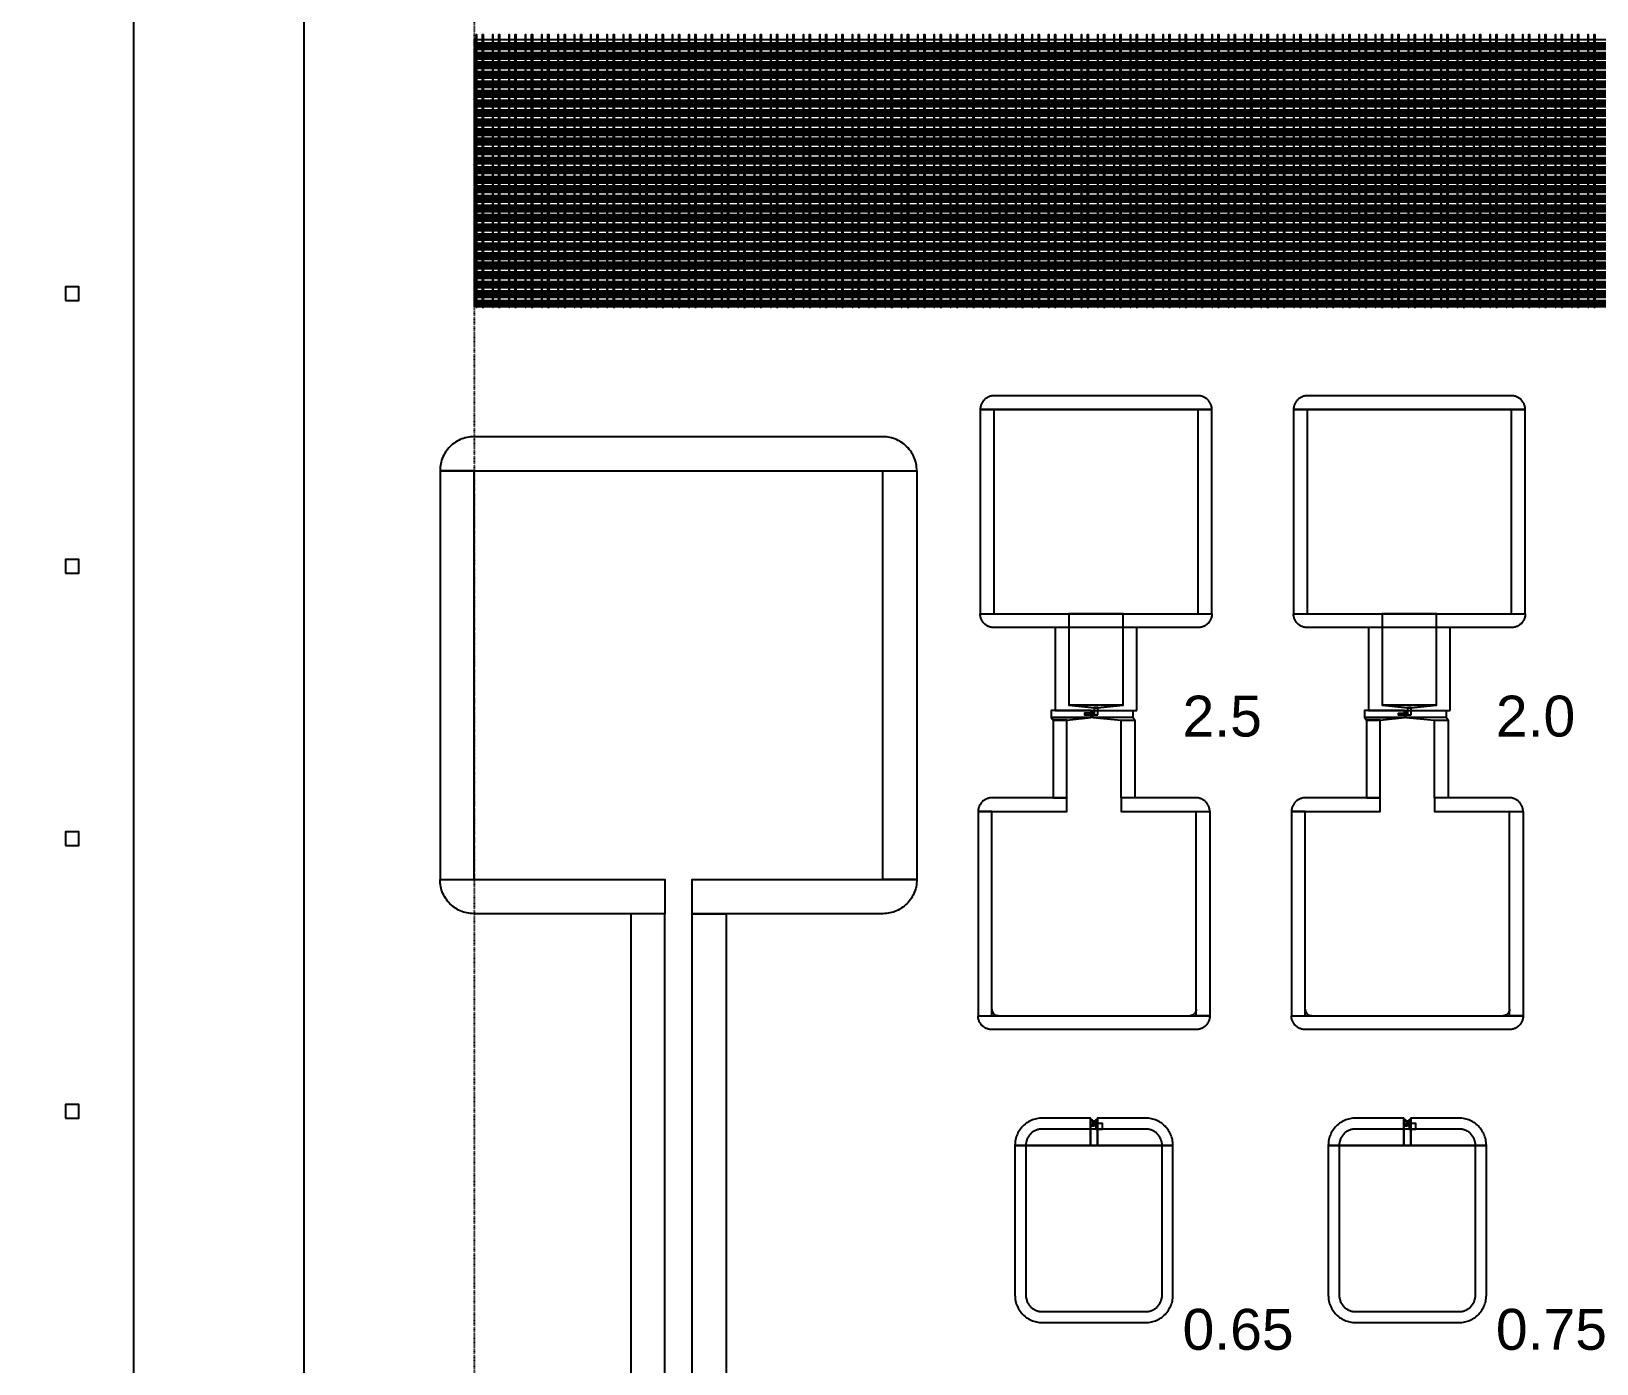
# Model space of a CAD drawing. Extents: x -50000 to 50000, y -50000 to 50000.
# Drawn here: x -36050 to -33752, y 25240 to 27195 of the extents above; entities that cross this region are included whole.
import ezdxf

# ---------------------------------------------------------------- set-up
doc = ezdxf.new("R2010")
doc.units = 0
doc.linetypes.add('DOT', pattern=[0.2, 0, -0.2])
doc.layers.get('0').update_dxf_attribs({"linetype": 'CONTINUOUS'})
for name, color, linetype in [('BASEMETAL', 4, 'CONTINUOUS'), ('FRAME', 8, 'CONTINUOUS'), ('MARKERS', 2, 'CONTINUOUS'), ('SECONDLAYER', 6, 'CONTINUOUS'), ('XOR', 1, 'CONTINUOUS')]:
    doc.layers.add(name, color=color, linetype=linetype)
doc.styles.get("Standard").update_dxf_attribs({"font": 'arial.ttf'})

# ---------------------------------------------------------------- blocks, each defined once
blk = doc.blocks.new('DICINGBORDER')
for points in [[(0, 5200), (20, 5200), (20, 5220), (0, 5220)], [(0, 4800), (20, 4800), (20, 4820), (0, 4820)], [(0, 4400), (20, 4400), (20, 4420), (0, 4420)], [(0, 4000), (20, 4000), (20, 4020), (0, 4020)]]:
    blk.add_lwpolyline(points, close=True)
blk = doc.blocks.new('CHIP_JARRAY')
for points in [[(500, 5478), (6500, 5478), (6500, 5482.3), (500, 5482.3)], [(500, 5475), (6500, 5475), (6500, 5477), (500, 5477)], [(500, 5472), (6500, 5472), (6500, 5474.4), (500, 5474.4)], [(500, 5469), (6500, 5469), (6500, 5471), (500, 5471)], [(500, 5464), (6500, 5464), (6500, 5468.3), (500, 5468.3)], [(500, 5461), (6500, 5461), (6500, 5463), (500, 5463)], [(500, 5458), (6500, 5458), (6500, 5460.4), (500, 5460.4)], [(500, 5455), (6500, 5455), (6500, 5457), (500, 5457)], [(500, 5450), (6500, 5450), (6500, 5454.3), (500, 5454.3)], [(500, 5447), (6500, 5447), (6500, 5449), (500, 5449)], [(500, 5444), (6500, 5444), (6500, 5446.4), (500, 5446.4)], [(500, 5441), (6500, 5441), (6500, 5443), (500, 5443)], [(500, 5436), (6500, 5436), (6500, 5440.3), (500, 5440.3)], [(500, 5433), (6500, 5433), (6500, 5435), (500, 5435)], [(500, 5430), (6500, 5430), (6500, 5432.4), (500, 5432.4)], [(500, 5427), (6500, 5427), (6500, 5429), (500, 5429)], [(500, 5422), (6500, 5422), (6500, 5426.3), (500, 5426.3)], [(500, 5419), (6500, 5419), (6500, 5421), (500, 5421)], [(500, 5416), (6500, 5416), (6500, 5418.4), (500, 5418.4)], [(500, 5413), (6500, 5413), (6500, 5415), (500, 5415)], [(500, 5408), (6500, 5408), (6500, 5412.3), (500, 5412.3)], [(500, 5405), (6500, 5405), (6500, 5407), (500, 5407)], [(500, 5402), (6500, 5402), (6500, 5404.4), (500, 5404.4)], [(500, 5399), (6500, 5399), (6500, 5401), (500, 5401)], [(500, 5394), (6500, 5394), (6500, 5398.3), (500, 5398.3)], [(500, 5391), (6500, 5391), (6500, 5393), (500, 5393)], [(500, 5388), (6500, 5388), (6500, 5390.4), (500, 5390.4)], [(500, 5385), (6500, 5385), (6500, 5387), (500, 5387)], [(500, 5380), (6500, 5380), (6500, 5384.3), (500, 5384.3)], [(500, 5377), (6500, 5377), (6500, 5379), (500, 5379)], [(500, 5374), (6500, 5374), (6500, 5376.4), (500, 5376.4)], [(500, 5371), (6500, 5371), (6500, 5373), (500, 5373)], [(500, 5366), (6500, 5366), (6500, 5370.3), (500, 5370.3)], [(500, 5363), (6500, 5363), (6500, 5365), (500, 5365)], [(500, 5360), (6500, 5360), (6500, 5362.4), (500, 5362.4)], [(500, 5357), (6500, 5357), (6500, 5359), (500, 5359)], [(500, 5352), (6500, 5352), (6500, 5356.3), (500, 5356.3)], [(500, 5349), (6500, 5349), (6500, 5351), (500, 5351)], [(500, 5346), (6500, 5346), (6500, 5348.4), (500, 5348.4)], [(500, 5343), (6500, 5343), (6500, 5345), (500, 5345)], [(500, 5338), (6500, 5338), (6500, 5342.3), (500, 5342.3)], [(500, 5335), (6500, 5335), (6500, 5337), (500, 5337)], [(500, 5332), (6500, 5332), (6500, 5334.4), (500, 5334.4)], [(500, 5329), (6500, 5329), (6500, 5331), (500, 5331)], [(500, 5324), (6500, 5324), (6500, 5328.3), (500, 5328.3)], [(500, 5321), (6500, 5321), (6500, 5323), (500, 5323)], [(500, 5318), (6500, 5318), (6500, 5320.4), (500, 5320.4)], [(500, 5315), (6500, 5315), (6500, 5317), (500, 5317)], [(500, 5310), (6500, 5310), (6500, 5314.3), (500, 5314.3)], [(500, 5307), (6500, 5307), (6500, 5309), (500, 5309)], [(500, 5304), (6500, 5304), (6500, 5306.4), (500, 5306.4)], [(500, 5301), (6500, 5301), (6500, 5303), (500, 5303)], [(500, 5296), (6500, 5296), (6500, 5300.3), (500, 5300.3)], [(500, 5293), (6500, 5293), (6500, 5295), (500, 5295)], [(500, 5290), (6500, 5290), (6500, 5292.4), (500, 5292.4)], [(500, 5287), (6500, 5287), (6500, 5289), (500, 5289)], [(500, 5282), (6500, 5282), (6500, 5286.3), (500, 5286.3)], [(500, 5279), (6500, 5279), (6500, 5281), (500, 5281)], [(500, 5276), (6500, 5276), (6500, 5278.4), (500, 5278.4)], [(500, 5273), (6500, 5273), (6500, 5275), (500, 5275)], [(500, 5268), (6500, 5268), (6500, 5272.3), (500, 5272.3)], [(500, 5265), (6500, 5265), (6500, 5267), (500, 5267)], [(500, 5262), (6500, 5262), (6500, 5264.4), (500, 5264.4)], [(500, 5259), (6500, 5259), (6500, 5261), (500, 5261)], [(500, 5254), (6500, 5254), (6500, 5258.3), (500, 5258.3)], [(500, 5251), (6500, 5251), (6500, 5253), (500, 5253)], [(500, 5248), (6500, 5248), (6500, 5250.4), (500, 5250.4)], [(500, 5245), (6500, 5245), (6500, 5247), (500, 5247)], [(500, 5240), (6500, 5240), (6500, 5244.3), (500, 5244.3)], [(500, 5237), (6500, 5237), (6500, 5239), (500, 5239)], [(500, 5234), (6500, 5234), (6500, 5236.4), (500, 5236.4)], [(500, 5231), (6500, 5231), (6500, 5233), (500, 5233)], [(500, 5226), (6500, 5226), (6500, 5230.3), (500, 5230.3)], [(500, 5223), (6500, 5223), (6500, 5225), (500, 5225)], [(500, 5220), (6500, 5220), (6500, 5222.4), (500, 5222.4)], [(500, 5217), (6500, 5217), (6500, 5219), (500, 5219)], [(500, 5212), (6500, 5212), (6500, 5216.3), (500, 5216.3)], [(500, 5209), (6500, 5209), (6500, 5211), (500, 5211)], [(500, 5206), (6500, 5206), (6500, 5208.4), (500, 5208.4)], [(500, 5203), (6500, 5203), (6500, 5205), (500, 5205)], [(500, 5198), (6500, 5198), (6500, 5202.3), (500, 5202.3)], [(500, 5195), (6500, 5195), (6500, 5197), (500, 5197)], [(500, 5192), (6500, 5192), (6500, 5194.4), (500, 5194.4)], [(500, 5189), (6500, 5189), (6500, 5191), (500, 5191)], [(500, 5184), (6500, 5184), (6500, 5188.3), (500, 5188.3)], [(500, 5181), (6500, 5181), (6500, 5183), (500, 5183)], [(500, 5178), (6500, 5178), (6500, 5180.4), (500, 5180.4)], [(500, 5175), (6500, 5175), (6500, 5177), (500, 5177)], [(500, 5170), (6500, 5170), (6500, 5174.3), (500, 5174.3)], [(500, 5167), (6500, 5167), (6500, 5169), (500, 5169)], [(500, 5164), (6500, 5164), (6500, 5166.4), (500, 5166.4)], [(500, 5161), (6500, 5161), (6500, 5163), (500, 5163)], [(500, 5156), (6500, 5156), (6500, 5160.3), (500, 5160.3)], [(500, 5153), (6500, 5153), (6500, 5155), (500, 5155)], [(500, 5150), (6500, 5150), (6500, 5152.4), (500, 5152.4)], [(500, 5147), (6500, 5147), (6500, 5149), (500, 5149)], [(500, 5142), (6500, 5142), (6500, 5146.3), (500, 5146.3)], [(500, 5139), (6500, 5139), (6500, 5141), (500, 5141)], [(500, 5136), (6500, 5136), (6500, 5138.4), (500, 5138.4)], [(500, 5133), (6500, 5133), (6500, 5135), (500, 5135)], [(500, 5128), (6500, 5128), (6500, 5132.3), (500, 5132.3)], [(500, 5125), (6500, 5125), (6500, 5127), (500, 5127)], [(500, 5122), (6500, 5122), (6500, 5124.4), (500, 5124.4)], [(500, 5119), (6500, 5119), (6500, 5121), (500, 5121)], [(500, 5114), (6500, 5114), (6500, 5118.3), (500, 5118.3)], [(500, 5111), (6500, 5111), (6500, 5113), (500, 5113)], [(500, 5108), (6500, 5108), (6500, 5110.4), (500, 5110.4)], [(500, 5105), (6500, 5105), (6500, 5107), (500, 5107)], [(500, 5100), (6500, 5100), (6500, 5104.3), (500, 5104.3)], [(500, 5097), (6500, 5097), (6500, 5099), (500, 5099)], [(500, 5094), (6500, 5094), (6500, 5096.4), (500, 5096.4)], [(500, 5091), (6500, 5091), (6500, 5093), (500, 5093)], [(1413, 4940), (1583, 4940), (1583, 4940), (1583, 4941), (1582.9, 4942.1), (1582.8, 4943.1), (1582.6, 4944.2), (1582.3, 4945.2), (1582, 4946.2), (1581.7, 4947.2), (1581.3, 4948.1), (1580.8, 4949.1), (1580.3, 4950), (1579.8, 4950.9), (1579.2, 4951.8), (1578.5, 4952.6), (1577.9, 4953.4), (1577.1, 4954.1), (1576.4, 4954.9), (1575.6, 4955.5), (1574.8, 4956.2), (1573.9, 4956.8), (1573, 4957.3), (1572.1, 4957.8), (1571.1, 4958.3), (1570.2, 4958.7), (1569.2, 4959), (1568.2, 4959.3), (1567.2, 4959.6), (1566.1, 4959.8), (1565.1, 4959.9), (1564, 4960), (1563, 4960), (1263, 4960), (1262, 4960), (1260.9, 4959.9), (1259.9, 4959.8), (1258.8, 4959.6), (1257.8, 4959.3), (1256.8, 4959), (1255.8, 4958.7), (1254.9, 4958.3), (1253.9, 4957.8), (1253, 4957.3), (1252.1, 4956.8), (1251.2, 4956.2), (1250.4, 4955.5), (1249.6, 4954.9), (1248.9, 4954.1), (1248.1, 4953.4), (1247.5, 4952.6), (1246.8, 4951.8), (1246.2, 4950.9), (1245.7, 4950), (1245.2, 4949.1), (1244.7, 4948.1), (1244.3, 4947.2), (1244, 4946.2), (1243.7, 4945.2), (1243.4, 4944.2), (1243.2, 4943.1), (1243.1, 4942.1), (1243, 4941), (1243, 4940), (1243, 4940)], [(1873, 4940), (2043, 4940), (2043, 4940), (2043, 4941), (2042.9, 4942.1), (2042.8, 4943.1), (2042.6, 4944.2), (2042.3, 4945.2), (2042, 4946.2), (2041.7, 4947.2), (2041.3, 4948.1), (2040.8, 4949.1), (2040.3, 4950), (2039.8, 4950.9), (2039.2, 4951.8), (2038.5, 4952.6), (2037.9, 4953.4), (2037.1, 4954.1), (2036.4, 4954.9), (2035.6, 4955.5), (2034.8, 4956.2), (2033.9, 4956.8), (2033, 4957.3), (2032.1, 4957.8), (2031.1, 4958.3), (2030.2, 4958.7), (2029.2, 4959), (2028.2, 4959.3), (2027.2, 4959.6), (2026.1, 4959.8), (2025.1, 4959.9), (2024, 4960), (2023, 4960), (1723, 4960), (1722, 4960), (1720.9, 4959.9), (1719.9, 4959.8), (1718.8, 4959.6), (1717.8, 4959.3), (1716.8, 4959), (1715.8, 4958.7), (1714.9, 4958.3), (1713.9, 4957.8), (1713, 4957.3), (1712.1, 4956.8), (1711.2, 4956.2), (1710.4, 4955.5), (1709.6, 4954.9), (1708.9, 4954.1), (1708.1, 4953.4), (1707.5, 4952.6), (1706.8, 4951.8), (1706.2, 4950.9), (1705.7, 4950), (1705.2, 4949.1), (1704.7, 4948.1), (1704.3, 4947.2), (1704, 4946.2), (1703.7, 4945.2), (1703.4, 4944.2), (1703.2, 4943.1), (1703.1, 4942.1), (1703, 4941), (1703, 4940), (1703, 4940)], [(1583, 4640), (1583, 4940), (1243, 4940), (1243, 4640)], [(2043, 4640), (2043, 4940), (1703, 4940), (1703, 4640)], [(800, 4850), (1150, 4850), (1150, 4850), (1149.9, 4852.6), (1149.7, 4855.2), (1149.4, 4857.8), (1148.9, 4860.4), (1148.3, 4862.9), (1147.6, 4865.5), (1146.7, 4867.9), (1145.7, 4870.3), (1144.6, 4872.7), (1143.3, 4875), (1141.9, 4877.2), (1140.5, 4879.4), (1138.9, 4881.5), (1137.2, 4883.5), (1135.4, 4885.4), (1133.5, 4887.2), (1131.5, 4888.9), (1129.4, 4890.5), (1127.2, 4891.9), (1125, 4893.3), (1122.7, 4894.6), (1120.3, 4895.7), (1117.9, 4896.7), (1115.5, 4897.6), (1112.9, 4898.3), (1110.4, 4898.9), (1107.8, 4899.4), (1105.2, 4899.7), (1102.6, 4899.9), (1100, 4900), (500, 4900), (497.4, 4899.9), (494.8, 4899.7), (492.2, 4899.4), (489.6, 4898.9), (487.1, 4898.3), (484.5, 4897.6), (482.1, 4896.7), (479.7, 4895.7), (477.3, 4894.6), (475, 4893.3), (472.8, 4891.9), (470.6, 4890.5), (468.5, 4888.9), (466.5, 4887.2), (464.6, 4885.4), (462.8, 4883.5), (461.1, 4881.5), (459.5, 4879.4), (458.1, 4877.2), (456.7, 4875), (455.4, 4872.7), (454.3, 4870.3), (453.3, 4867.9), (452.4, 4865.5), (451.7, 4862.9), (451.1, 4860.4), (450.6, 4857.8), (450.3, 4855.2), (450.1, 4852.6), (450, 4850), (450, 4850)], [(500, 4250), (500, 4850), (450, 4850), (450, 4250)], [(1100, 4250), (1100, 4850), (1150, 4850), (1150, 4250)], [(1413, 4640), (1583, 4640), (1583, 4640), (1583, 4639), (1582.9, 4637.9), (1582.8, 4636.9), (1582.6, 4635.8), (1582.3, 4634.8), (1582, 4633.8), (1581.7, 4632.8), (1581.3, 4631.9), (1580.8, 4630.9), (1580.3, 4630), (1579.8, 4629.1), (1579.2, 4628.2), (1578.5, 4627.4), (1577.9, 4626.6), (1577.1, 4625.9), (1576.4, 4625.1), (1575.6, 4624.5), (1574.8, 4623.8), (1573.9, 4623.2), (1573, 4622.7), (1572.1, 4622.2), (1571.1, 4621.7), (1570.2, 4621.3), (1569.2, 4621), (1568.2, 4620.7), (1567.2, 4620.4), (1566.1, 4620.2), (1565.1, 4620.1), (1564, 4620), (1563, 4620), (1263, 4620), (1262, 4620), (1260.9, 4620.1), (1259.9, 4620.2), (1258.8, 4620.4), (1257.8, 4620.7), (1256.8, 4621), (1255.8, 4621.3), (1254.9, 4621.7), (1253.9, 4622.2), (1253, 4622.7), (1252.1, 4623.2), (1251.2, 4623.8), (1250.4, 4624.5), (1249.6, 4625.1), (1248.9, 4625.9), (1248.1, 4626.6), (1247.5, 4627.4), (1246.8, 4628.2), (1246.2, 4629.1), (1245.7, 4630), (1245.2, 4630.9), (1244.7, 4631.9), (1244.3, 4632.8), (1244, 4633.8), (1243.7, 4634.8), (1243.4, 4635.8), (1243.2, 4636.9), (1243.1, 4637.9), (1243, 4639), (1243, 4640), (1243, 4640)], [(1473, 4498), (1473, 4620), (1353, 4620), (1353, 4498)], [(1873, 4640), (2043, 4640), (2043, 4640), (2043, 4639), (2042.9, 4637.9), (2042.8, 4636.9), (2042.6, 4635.8), (2042.3, 4634.8), (2042, 4633.8), (2041.7, 4632.8), (2041.3, 4631.9), (2040.8, 4630.9), (2040.3, 4630), (2039.8, 4629.1), (2039.2, 4628.2), (2038.5, 4627.4), (2037.9, 4626.6), (2037.1, 4625.9), (2036.4, 4625.1), (2035.6, 4624.5), (2034.8, 4623.8), (2033.9, 4623.2), (2033, 4622.7), (2032.1, 4622.2), (2031.1, 4621.7), (2030.2, 4621.3), (2029.2, 4621), (2028.2, 4620.7), (2027.2, 4620.4), (2026.1, 4620.2), (2025.1, 4620.1), (2024, 4620), (2023, 4620), (1723, 4620), (1722, 4620), (1720.9, 4620.1), (1719.9, 4620.2), (1718.8, 4620.4), (1717.8, 4620.7), (1716.8, 4621), (1715.8, 4621.3), (1714.9, 4621.7), (1713.9, 4622.2), (1713, 4622.7), (1712.1, 4623.2), (1711.2, 4623.8), (1710.4, 4624.5), (1709.6, 4625.1), (1708.9, 4625.9), (1708.1, 4626.6), (1707.5, 4627.4), (1706.8, 4628.2), (1706.2, 4629.1), (1705.7, 4630), (1705.2, 4630.9), (1704.7, 4631.9), (1704.3, 4632.8), (1704, 4633.8), (1703.7, 4634.8), (1703.4, 4635.8), (1703.2, 4636.9), (1703.1, 4637.9), (1703, 4639), (1703, 4640), (1703, 4640)], [(1933, 4498), (1933, 4620), (1813, 4620), (1813, 4498)], [(1405.8, 4488), (1405.8, 4498), (1347, 4498), (1347, 4488)], [(1370, 4484), (1405.8, 4488), (1347, 4488), (1350, 4484)], [(1370, 4370), (1370, 4484), (1350, 4484), (1350, 4370)], [(1408.2, 4488), (1408.2, 4498), (1467, 4498), (1467, 4488)], [(1470, 4484), (1467, 4488), (1408.2, 4488), (1450, 4484)], [(1450, 4370), (1450, 4484), (1470, 4484), (1470, 4370)], [(1866, 4488), (1866, 4498), (1807, 4498), (1807, 4488)], [(1830, 4484), (1866, 4488), (1807, 4488), (1810, 4484)], [(1830, 4370), (1830, 4484), (1810, 4484), (1810, 4370)], [(1868, 4488), (1868, 4498), (1927, 4498), (1927, 4488)], [(1930, 4484), (1927, 4488), (1868, 4488), (1910, 4484)], [(1910, 4370), (1910, 4484), (1930, 4484), (1930, 4370)], [(1305, 4350), (1370, 4350), (1370, 4370), (1260, 4370), (1259, 4370), (1257.9, 4369.9), (1256.9, 4369.8), (1255.8, 4369.6), (1254.8, 4369.3), (1253.8, 4369), (1252.8, 4368.7), (1251.9, 4368.3), (1250.9, 4367.8), (1250, 4367.3), (1249.1, 4366.8), (1248.2, 4366.2), (1247.4, 4365.5), (1246.6, 4364.9), (1245.9, 4364.1), (1245.1, 4363.4), (1244.5, 4362.6), (1243.8, 4361.8), (1243.2, 4360.9), (1242.7, 4360), (1242.2, 4359.1), (1241.7, 4358.1), (1241.3, 4357.2), (1241, 4356.2), (1240.7, 4355.2), (1240.4, 4354.2), (1240.2, 4353.1), (1240.1, 4352.1), (1240, 4351), (1240, 4350), (1240, 4350)], [(1515, 4350), (1580, 4350), (1580, 4350), (1580, 4351), (1579.9, 4352.1), (1579.8, 4353.1), (1579.6, 4354.2), (1579.3, 4355.2), (1579, 4356.2), (1578.7, 4357.2), (1578.3, 4358.1), (1577.8, 4359.1), (1577.3, 4360), (1576.8, 4360.9), (1576.2, 4361.8), (1575.5, 4362.6), (1574.9, 4363.4), (1574.1, 4364.1), (1573.4, 4364.9), (1572.6, 4365.5), (1571.8, 4366.2), (1570.9, 4366.8), (1570, 4367.3), (1569.1, 4367.8), (1568.1, 4368.3), (1567.2, 4368.7), (1566.2, 4369), (1565.2, 4369.3), (1564.2, 4369.6), (1563.1, 4369.8), (1562.1, 4369.9), (1561, 4370), (1560, 4370), (1450, 4370), (1450, 4350)], [(1765, 4350), (1830, 4350), (1830, 4370), (1720, 4370), (1719, 4370), (1717.9, 4369.9), (1716.9, 4369.8), (1715.8, 4369.6), (1714.8, 4369.3), (1713.8, 4369), (1712.8, 4368.7), (1711.9, 4368.3), (1710.9, 4367.8), (1710, 4367.3), (1709.1, 4366.8), (1708.2, 4366.2), (1707.4, 4365.5), (1706.6, 4364.9), (1705.9, 4364.1), (1705.1, 4363.4), (1704.5, 4362.6), (1703.8, 4361.8), (1703.2, 4360.9), (1702.7, 4360), (1702.2, 4359.1), (1701.7, 4358.1), (1701.3, 4357.2), (1701, 4356.2), (1700.7, 4355.2), (1700.4, 4354.2), (1700.2, 4353.1), (1700.1, 4352.1), (1700, 4351), (1700, 4350), (1700, 4350)], [(1975, 4350), (2040, 4350), (2040, 4350), (2040, 4351), (2039.9, 4352.1), (2039.8, 4353.1), (2039.6, 4354.2), (2039.3, 4355.2), (2039, 4356.2), (2038.7, 4357.2), (2038.3, 4358.1), (2037.8, 4359.1), (2037.3, 4360), (2036.8, 4360.9), (2036.2, 4361.8), (2035.5, 4362.6), (2034.9, 4363.4), (2034.1, 4364.1), (2033.4, 4364.9), (2032.6, 4365.5), (2031.8, 4366.2), (2030.9, 4366.8), (2030, 4367.3), (2029.1, 4367.8), (2028.1, 4368.3), (2027.2, 4368.7), (2026.2, 4369), (2025.2, 4369.3), (2024.2, 4369.6), (2023.1, 4369.8), (2022.1, 4369.9), (2021, 4370), (2020, 4370), (1910, 4370), (1910, 4350)], [(1260, 4050), (1260, 4350), (1240, 4350), (1240, 4050)], [(1560, 4050), (1560, 4350), (1580, 4350), (1580, 4050)], [(1720, 4050), (1720, 4350), (1700, 4350), (1700, 4050)], [(2020, 4050), (2020, 4350), (2040, 4350), (2040, 4050)], [(615, 4250), (780, 4250), (780, 4200), (500, 4200), (497.4, 4200.1), (494.8, 4200.3), (492.2, 4200.6), (489.6, 4201.1), (487.1, 4201.7), (484.5, 4202.4), (482.1, 4203.3), (479.7, 4204.3), (477.3, 4205.4), (475, 4206.7), (472.8, 4208.1), (470.6, 4209.5), (468.5, 4211.1), (466.5, 4212.8), (464.6, 4214.6), (462.8, 4216.5), (461.1, 4218.5), (459.5, 4220.6), (458.1, 4222.8), (456.7, 4225), (455.4, 4227.3), (454.3, 4229.7), (453.3, 4232.1), (452.4, 4234.5), (451.7, 4237.1), (451.1, 4239.6), (450.6, 4242.2), (450.3, 4244.8), (450.1, 4247.4), (450, 4250), (450, 4250)], [(985, 4250), (1150, 4250), (1150, 4250), (1149.9, 4247.4), (1149.7, 4244.8), (1149.4, 4242.2), (1148.9, 4239.6), (1148.3, 4237.1), (1147.6, 4234.5), (1146.7, 4232.1), (1145.7, 4229.7), (1144.6, 4227.3), (1143.3, 4225), (1141.9, 4222.8), (1140.5, 4220.6), (1138.9, 4218.5), (1137.2, 4216.5), (1135.4, 4214.6), (1133.5, 4212.8), (1131.5, 4211.1), (1129.4, 4209.5), (1127.2, 4208.1), (1125, 4206.7), (1122.7, 4205.4), (1120.3, 4204.3), (1117.9, 4203.3), (1115.5, 4202.4), (1112.9, 4201.7), (1110.4, 4201.1), (1107.8, 4200.6), (1105.2, 4200.3), (1102.6, 4200.1), (1100, 4200), (820, 4200), (820, 4250)], [(780, 2800), (780, 4200), (730, 4200), (730, 2800)], [(820, 2800), (820, 4200), (870, 4200), (870, 2800)], [(1410, 4050), (1580, 4050), (1580, 4050), (1580, 4049), (1579.9, 4047.9), (1579.8, 4046.9), (1579.6, 4045.8), (1579.3, 4044.8), (1579, 4043.8), (1578.7, 4042.8), (1578.3, 4041.9), (1577.8, 4040.9), (1577.3, 4040), (1576.8, 4039.1), (1576.2, 4038.2), (1575.5, 4037.4), (1574.9, 4036.6), (1574.1, 4035.9), (1573.4, 4035.1), (1572.6, 4034.5), (1571.8, 4033.8), (1570.9, 4033.2), (1570, 4032.7), (1569.1, 4032.2), (1568.1, 4031.7), (1567.2, 4031.3), (1566.2, 4031), (1565.2, 4030.7), (1564.2, 4030.4), (1563.1, 4030.2), (1562.1, 4030.1), (1561, 4030), (1560, 4030), (1260, 4030), (1259, 4030), (1257.9, 4030.1), (1256.9, 4030.2), (1255.8, 4030.4), (1254.8, 4030.7), (1253.8, 4031), (1252.8, 4031.3), (1251.9, 4031.7), (1250.9, 4032.2), (1250, 4032.7), (1249.1, 4033.2), (1248.2, 4033.8), (1247.4, 4034.5), (1246.6, 4035.1), (1245.9, 4035.9), (1245.1, 4036.6), (1244.5, 4037.4), (1243.8, 4038.2), (1243.2, 4039.1), (1242.7, 4040), (1242.2, 4040.9), (1241.7, 4041.9), (1241.3, 4042.8), (1241, 4043.8), (1240.7, 4044.8), (1240.4, 4045.8), (1240.2, 4046.9), (1240.1, 4047.9), (1240, 4049), (1240, 4050), (1240, 4050)], [(1260, 4050), (1260, 4060), (1260.1, 4059), (1260.2, 4057.9), (1260.5, 4056.9), (1260.9, 4055.9), (1261.3, 4055), (1261.9, 4054.1), (1262.6, 4053.3), (1263.3, 4052.6), (1264.1, 4051.9), (1265, 4051.3), (1265.9, 4050.9), (1266.9, 4050.5), (1267.9, 4050.2), (1269, 4050.1), (1270, 4050)], [(1560, 4050), (1560, 4060), (1559.9, 4059), (1559.8, 4057.9), (1559.5, 4056.9), (1559.1, 4055.9), (1558.7, 4055), (1558.1, 4054.1), (1557.4, 4053.3), (1556.7, 4052.6), (1555.9, 4051.9), (1555, 4051.3), (1554.1, 4050.9), (1553.1, 4050.5), (1552.1, 4050.2), (1551, 4050.1), (1550, 4050)], [(1870, 4050), (2040, 4050), (2040, 4050), (2040, 4049), (2039.9, 4047.9), (2039.8, 4046.9), (2039.6, 4045.8), (2039.3, 4044.8), (2039, 4043.8), (2038.7, 4042.8), (2038.3, 4041.9), (2037.8, 4040.9), (2037.3, 4040), (2036.8, 4039.1), (2036.2, 4038.2), (2035.5, 4037.4), (2034.9, 4036.6), (2034.1, 4035.9), (2033.4, 4035.1), (2032.6, 4034.5), (2031.8, 4033.8), (2030.9, 4033.2), (2030, 4032.7), (2029.1, 4032.2), (2028.1, 4031.7), (2027.2, 4031.3), (2026.2, 4031), (2025.2, 4030.7), (2024.2, 4030.4), (2023.1, 4030.2), (2022.1, 4030.1), (2021, 4030), (2020, 4030), (1720, 4030), (1719, 4030), (1717.9, 4030.1), (1716.9, 4030.2), (1715.8, 4030.4), (1714.8, 4030.7), (1713.8, 4031), (1712.8, 4031.3), (1711.9, 4031.7), (1710.9, 4032.2), (1710, 4032.7), (1709.1, 4033.2), (1708.2, 4033.8), (1707.4, 4034.5), (1706.6, 4035.1), (1705.9, 4035.9), (1705.1, 4036.6), (1704.5, 4037.4), (1703.8, 4038.2), (1703.2, 4039.1), (1702.7, 4040), (1702.2, 4040.9), (1701.7, 4041.9), (1701.3, 4042.8), (1701, 4043.8), (1700.7, 4044.8), (1700.4, 4045.8), (1700.2, 4046.9), (1700.1, 4047.9), (1700, 4049), (1700, 4050), (1700, 4050)], [(1720, 4050), (1720, 4060), (1720.1, 4059), (1720.2, 4057.9), (1720.5, 4056.9), (1720.9, 4055.9), (1721.3, 4055), (1721.9, 4054.1), (1722.6, 4053.3), (1723.3, 4052.6), (1724.1, 4051.9), (1725, 4051.3), (1725.9, 4050.9), (1726.9, 4050.5), (1727.9, 4050.2), (1729, 4050.1), (1730, 4050)], [(2020, 4050), (2020, 4060), (2019.9, 4059), (2019.8, 4057.9), (2019.5, 4056.9), (2019.1, 4055.9), (2018.7, 4055), (2018.1, 4054.1), (2017.4, 4053.3), (2016.7, 4052.6), (2015.9, 4051.9), (2015, 4051.3), (2014.1, 4050.9), (2013.1, 4050.5), (2012.1, 4050.2), (2011, 4050.1), (2010, 4050)], [(1349.5, 3860), (1405, 3860), (1405, 3900), (1334, 3900), (1331.9, 3899.9), (1329.8, 3899.8), (1327.7, 3899.5), (1325.7, 3899.1), (1323.6, 3898.6), (1321.6, 3898), (1319.7, 3897.3), (1317.7, 3896.5), (1315.8, 3895.6), (1314, 3894.6), (1312.2, 3893.5), (1310.5, 3892.4), (1308.8, 3891.1), (1307.2, 3889.7), (1305.7, 3888.3), (1304.3, 3886.8), (1302.9, 3885.2), (1301.6, 3883.5), (1300.5, 3881.8), (1299.4, 3880), (1298.4, 3878.2), (1297.5, 3876.3), (1296.7, 3874.3), (1296, 3872.4), (1295.4, 3870.4), (1294.9, 3868.3), (1294.5, 3866.3), (1294.2, 3864.2), (1294.1, 3862.1), (1294, 3860), (1294, 3860)], [(1409.7, 3895.5), (1405, 3899.5), (1405, 3899.5), (1405, 3895.5)], [(1409.7, 3888.5), (1409.7, 3895.5), (1405, 3895.5), (1405, 3888.5)], [(1415, 3860), (1415, 3888.5), (1405, 3888.5), (1405, 3860)], [(1415, 3895.5), (1415, 3899.5), (1415, 3899.5), (1410.3, 3895.5)], [(1410.3, 3888.5), (1410.3, 3895.5), (1415, 3895.5), (1415, 3888.5)], [(1470.5, 3860), (1526, 3860), (1526, 3860), (1525.9, 3862.1), (1525.8, 3864.2), (1525.5, 3866.3), (1525.1, 3868.3), (1524.6, 3870.4), (1524, 3872.4), (1523.3, 3874.3), (1522.5, 3876.3), (1521.6, 3878.2), (1520.6, 3880), (1519.5, 3881.8), (1518.4, 3883.5), (1517.1, 3885.2), (1515.7, 3886.8), (1514.3, 3888.3), (1512.8, 3889.7), (1511.2, 3891.1), (1509.5, 3892.4), (1507.8, 3893.5), (1506, 3894.6), (1504.2, 3895.6), (1502.3, 3896.5), (1500.3, 3897.3), (1498.4, 3898), (1496.4, 3898.6), (1494.3, 3899.1), (1492.3, 3899.5), (1490.2, 3899.8), (1488.1, 3899.9), (1486, 3900), (1415, 3900), (1415, 3860)], [(1809.5, 3860), (1865, 3860), (1865, 3900), (1794, 3900), (1791.9, 3899.9), (1789.8, 3899.8), (1787.7, 3899.5), (1785.7, 3899.1), (1783.6, 3898.6), (1781.6, 3898), (1779.7, 3897.3), (1777.7, 3896.5), (1775.8, 3895.6), (1774, 3894.6), (1772.2, 3893.5), (1770.5, 3892.4), (1768.8, 3891.1), (1767.2, 3889.7), (1765.7, 3888.3), (1764.3, 3886.8), (1762.9, 3885.2), (1761.6, 3883.5), (1760.5, 3881.8), (1759.4, 3880), (1758.4, 3878.2), (1757.5, 3876.3), (1756.7, 3874.3), (1756, 3872.4), (1755.4, 3870.4), (1754.9, 3868.3), (1754.5, 3866.3), (1754.2, 3864.2), (1754.1, 3862.1), (1754, 3860), (1754, 3860)], [(1869.6, 3895.5), (1865, 3899.5), (1865, 3899.5), (1865, 3895.5)], [(1869.6, 3888.5), (1869.6, 3895.5), (1865, 3895.5), (1865, 3888.5)], [(1875, 3860), (1875, 3888.5), (1865, 3888.5), (1865, 3860)], [(1875, 3895.5), (1875, 3899.5), (1875, 3899.5), (1870.4, 3895.5)], [(1870.4, 3888.5), (1870.4, 3895.5), (1875, 3895.5), (1875, 3888.5)], [(1930.5, 3860), (1986, 3860), (1986, 3860), (1985.9, 3862.1), (1985.8, 3864.2), (1985.5, 3866.3), (1985.1, 3868.3), (1984.6, 3870.4), (1984, 3872.4), (1983.3, 3874.3), (1982.5, 3876.3), (1981.6, 3878.2), (1980.6, 3880), (1979.5, 3881.8), (1978.4, 3883.5), (1977.1, 3885.2), (1975.7, 3886.8), (1974.3, 3888.3), (1972.8, 3889.7), (1971.2, 3891.1), (1969.5, 3892.4), (1967.8, 3893.5), (1966, 3894.6), (1964.2, 3895.6), (1962.3, 3896.5), (1960.3, 3897.3), (1958.4, 3898), (1956.4, 3898.6), (1954.3, 3899.1), (1952.3, 3899.5), (1950.2, 3899.8), (1948.1, 3899.9), (1946, 3900), (1875, 3900), (1875, 3860)], [(1410, 3600), (1486, 3600), (1488.1, 3600.1), (1490.2, 3600.2), (1492.3, 3600.5), (1494.3, 3600.9), (1496.4, 3601.4), (1498.4, 3602), (1500.3, 3602.7), (1502.3, 3603.5), (1504.2, 3604.4), (1506, 3605.4), (1507.8, 3606.5), (1509.5, 3607.6), (1511.2, 3608.9), (1512.8, 3610.3), (1514.3, 3611.7), (1515.7, 3613.2), (1517.1, 3614.8), (1518.4, 3616.5), (1519.5, 3618.2), (1520.6, 3620), (1521.6, 3621.8), (1522.5, 3623.7), (1523.3, 3625.7), (1524, 3627.6), (1524.6, 3629.6), (1525.1, 3631.7), (1525.5, 3633.7), (1525.8, 3635.8), (1525.9, 3637.9), (1526, 3640), (1526, 3860), (1294, 3860), (1294, 3640), (1294.1, 3637.9), (1294.2, 3635.8), (1294.5, 3633.7), (1294.9, 3631.7), (1295.4, 3629.6), (1296, 3627.6), (1296.7, 3625.7), (1297.5, 3623.7), (1298.4, 3621.8), (1299.4, 3620), (1300.5, 3618.2), (1301.6, 3616.5), (1302.9, 3614.8), (1304.3, 3613.2), (1305.7, 3611.7), (1307.2, 3610.3), (1308.8, 3608.9), (1310.5, 3607.6), (1312.2, 3606.5), (1314, 3605.4), (1315.8, 3604.4), (1317.7, 3603.5), (1319.7, 3602.7), (1321.6, 3602), (1323.6, 3601.4), (1325.7, 3600.9), (1327.7, 3600.5), (1329.8, 3600.2), (1331.9, 3600.1), (1334, 3600)], [(1870, 3600), (1946, 3600), (1948.1, 3600.1), (1950.2, 3600.2), (1952.3, 3600.5), (1954.3, 3600.9), (1956.4, 3601.4), (1958.4, 3602), (1960.3, 3602.7), (1962.3, 3603.5), (1964.2, 3604.4), (1966, 3605.4), (1967.8, 3606.5), (1969.5, 3607.6), (1971.2, 3608.9), (1972.8, 3610.3), (1974.3, 3611.7), (1975.7, 3613.2), (1977.1, 3614.8), (1978.4, 3616.5), (1979.5, 3618.2), (1980.6, 3620), (1981.6, 3621.8), (1982.5, 3623.7), (1983.3, 3625.7), (1984, 3627.6), (1984.6, 3629.6), (1985.1, 3631.7), (1985.5, 3633.7), (1985.8, 3635.8), (1985.9, 3637.9), (1986, 3640), (1986, 3860), (1754, 3860), (1754, 3640), (1754.1, 3637.9), (1754.2, 3635.8), (1754.5, 3633.7), (1754.9, 3631.7), (1755.4, 3629.6), (1756, 3627.6), (1756.7, 3625.7), (1757.5, 3623.7), (1758.4, 3621.8), (1759.4, 3620), (1760.5, 3618.2), (1761.6, 3616.5), (1762.9, 3614.8), (1764.3, 3613.2), (1765.7, 3611.7), (1767.2, 3610.3), (1768.8, 3608.9), (1770.5, 3607.6), (1772.2, 3606.5), (1774, 3605.4), (1775.8, 3604.4), (1777.7, 3603.5), (1779.7, 3602.7), (1781.6, 3602), (1783.6, 3601.4), (1785.7, 3600.9), (1787.7, 3600.5), (1789.8, 3600.2), (1791.9, 3600.1), (1794, 3600)]]:
    blk.add_lwpolyline(points, close=True)
at = {"layer": 'FRAME'}
blk.add_lwpolyline([(0, 0), (7000, 0), (7000, 7000), (0, 7000)], close=True, dxfattribs=at)
at = {"layer": 'FRAME', "linetype": 'DOT'}
blk.add_lwpolyline([(500, 500), (6500, 500), (6500, 6500), (500, 6500)], close=True, dxfattribs=at)
at = {"layer": 'SECONDLAYER'}
for points in [[(503, 5090), (504, 5090), (504, 5490), (503, 5490)], [(512, 5090), (514, 5090), (514, 5490), (512, 5490)], [(527, 5090), (528, 5090), (528, 5490), (527, 5490)], [(536, 5090), (538, 5090), (538, 5490), (536, 5490)], [(551, 5090), (552, 5090), (552, 5490), (551, 5490)], [(560, 5090), (562, 5090), (562, 5490), (560, 5490)], [(575, 5090), (576, 5090), (576, 5490), (575, 5490)], [(584, 5090), (586, 5090), (586, 5490), (584, 5490)], [(599, 5090), (600, 5090), (600, 5490), (599, 5490)], [(608, 5090), (610, 5090), (610, 5490), (608, 5490)], [(623, 5090), (624, 5090), (624, 5490), (623, 5490)], [(632, 5090), (634, 5090), (634, 5490), (632, 5490)], [(647, 5090), (648, 5090), (648, 5490), (647, 5490)], [(656, 5090), (658, 5090), (658, 5490), (656, 5490)], [(671, 5090), (672, 5090), (672, 5490), (671, 5490)], [(680, 5090), (682, 5090), (682, 5490), (680, 5490)], [(695, 5090), (696, 5090), (696, 5490), (695, 5490)], [(704, 5090), (706, 5090), (706, 5490), (704, 5490)], [(719, 5090), (720, 5090), (720, 5490), (719, 5490)], [(728, 5090), (730, 5090), (730, 5490), (728, 5490)], [(743, 5090), (744, 5090), (744, 5490), (743, 5490)], [(752, 5090), (754, 5090), (754, 5490), (752, 5490)], [(767, 5090), (768, 5090), (768, 5490), (767, 5490)], [(776, 5090), (778, 5090), (778, 5490), (776, 5490)], [(791, 5090), (792, 5090), (792, 5490), (791, 5490)], [(800, 5090), (802, 5090), (802, 5490), (800, 5490)], [(815, 5090), (816, 5090), (816, 5490), (815, 5490)], [(824, 5090), (826, 5090), (826, 5490), (824, 5490)], [(839, 5090), (840, 5090), (840, 5490), (839, 5490)], [(848, 5090), (850, 5090), (850, 5490), (848, 5490)], [(863, 5090), (864, 5090), (864, 5490), (863, 5490)], [(872, 5090), (874, 5090), (874, 5490), (872, 5490)], [(887, 5090), (888, 5090), (888, 5490), (887, 5490)], [(896, 5090), (898, 5090), (898, 5490), (896, 5490)], [(911, 5090), (912, 5090), (912, 5490), (911, 5490)], [(920, 5090), (922, 5090), (922, 5490), (920, 5490)], [(935, 5090), (936, 5090), (936, 5490), (935, 5490)], [(944, 5090), (946, 5090), (946, 5490), (944, 5490)], [(959, 5090), (960, 5090), (960, 5490), (959, 5490)], [(968, 5090), (970, 5090), (970, 5490), (968, 5490)], [(983, 5090), (984, 5090), (984, 5490), (983, 5490)], [(992, 5090), (994, 5090), (994, 5490), (992, 5490)], [(1007, 5090), (1008, 5090), (1008, 5490), (1007, 5490)], [(1016, 5090), (1018, 5090), (1018, 5490), (1016, 5490)], [(1031, 5090), (1032, 5090), (1032, 5490), (1031, 5490)], [(1040, 5090), (1042, 5090), (1042, 5490), (1040, 5490)], [(1055, 5090), (1056, 5090), (1056, 5490), (1055, 5490)], [(1064, 5090), (1066, 5090), (1066, 5490), (1064, 5490)], [(1079, 5090), (1080, 5090), (1080, 5490), (1079, 5490)], [(1088, 5090), (1090, 5090), (1090, 5490), (1088, 5490)], [(1103, 5090), (1104, 5090), (1104, 5490), (1103, 5490)], [(1112, 5090), (1114, 5090), (1114, 5490), (1112, 5490)], [(1127, 5090), (1128, 5090), (1128, 5490), (1127, 5490)], [(1136, 5090), (1138, 5090), (1138, 5490), (1136, 5490)], [(1151, 5090), (1152, 5090), (1152, 5490), (1151, 5490)], [(1160, 5090), (1162, 5090), (1162, 5490), (1160, 5490)], [(1175, 5090), (1176, 5090), (1176, 5490), (1175, 5490)], [(1184, 5090), (1186, 5090), (1186, 5490), (1184, 5490)], [(1199, 5090), (1200, 5090), (1200, 5490), (1199, 5490)], [(1208, 5090), (1210, 5090), (1210, 5490), (1208, 5490)], [(1223, 5090), (1224, 5090), (1224, 5490), (1223, 5490)], [(1232, 5090), (1234, 5090), (1234, 5490), (1232, 5490)], [(1247, 5090), (1248, 5090), (1248, 5490), (1247, 5490)], [(1256, 5090), (1258, 5090), (1258, 5490), (1256, 5490)], [(1271, 5090), (1272, 5090), (1272, 5490), (1271, 5490)], [(1280, 5090), (1282, 5090), (1282, 5490), (1280, 5490)], [(1295, 5090), (1296, 5090), (1296, 5490), (1295, 5490)], [(1304, 5090), (1306, 5090), (1306, 5490), (1304, 5490)], [(1319, 5090), (1320, 5090), (1320, 5490), (1319, 5490)], [(1328, 5090), (1330, 5090), (1330, 5490), (1328, 5490)], [(1343, 5090), (1344, 5090), (1344, 5490), (1343, 5490)], [(1352, 5090), (1354, 5090), (1354, 5490), (1352, 5490)], [(1367, 5090), (1368, 5090), (1368, 5490), (1367, 5490)], [(1376, 5090), (1378, 5090), (1378, 5490), (1376, 5490)], [(1391, 5090), (1392, 5090), (1392, 5490), (1391, 5490)], [(1400, 5090), (1402, 5090), (1402, 5490), (1400, 5490)], [(1415, 5090), (1416, 5090), (1416, 5490), (1415, 5490)], [(1424, 5090), (1426, 5090), (1426, 5490), (1424, 5490)], [(1439, 5090), (1440, 5090), (1440, 5490), (1439, 5490)], [(1448, 5090), (1450, 5090), (1450, 5490), (1448, 5490)], [(1463, 5090), (1464, 5090), (1464, 5490), (1463, 5490)], [(1472, 5090), (1474, 5090), (1474, 5490), (1472, 5490)], [(1487, 5090), (1488, 5090), (1488, 5490), (1487, 5490)], [(1496, 5090), (1498, 5090), (1498, 5490), (1496, 5490)], [(1511, 5090), (1512, 5090), (1512, 5490), (1511, 5490)], [(1520, 5090), (1522, 5090), (1522, 5490), (1520, 5490)], [(1535, 5090), (1536, 5090), (1536, 5490), (1535, 5490)], [(1544, 5090), (1546, 5090), (1546, 5490), (1544, 5490)], [(1559, 5090), (1560, 5090), (1560, 5490), (1559, 5490)], [(1568, 5090), (1570, 5090), (1570, 5490), (1568, 5490)], [(1583, 5090), (1584, 5090), (1584, 5490), (1583, 5490)], [(1592, 5090), (1594, 5090), (1594, 5490), (1592, 5490)], [(1607, 5090), (1608, 5090), (1608, 5490), (1607, 5490)], [(1616, 5090), (1618, 5090), (1618, 5490), (1616, 5490)], [(1631, 5090), (1632, 5090), (1632, 5490), (1631, 5490)], [(1640, 5090), (1642, 5090), (1642, 5490), (1640, 5490)], [(1655, 5090), (1656, 5090), (1656, 5490), (1655, 5490)], [(1664, 5090), (1666, 5090), (1666, 5490), (1664, 5490)], [(1679, 5090), (1680, 5090), (1680, 5490), (1679, 5490)], [(1688, 5090), (1690, 5090), (1690, 5490), (1688, 5490)], [(1703, 5090), (1704, 5090), (1704, 5490), (1703, 5490)], [(1712, 5090), (1714, 5090), (1714, 5490), (1712, 5490)], [(1727, 5090), (1728, 5090), (1728, 5490), (1727, 5490)], [(1736, 5090), (1738, 5090), (1738, 5490), (1736, 5490)], [(1751, 5090), (1752, 5090), (1752, 5490), (1751, 5490)], [(1760, 5090), (1762, 5090), (1762, 5490), (1760, 5490)], [(1775, 5090), (1776, 5090), (1776, 5490), (1775, 5490)], [(1784, 5090), (1786, 5090), (1786, 5490), (1784, 5490)], [(1799, 5090), (1800, 5090), (1800, 5490), (1799, 5490)], [(1808, 5090), (1810, 5090), (1810, 5490), (1808, 5490)], [(1823, 5090), (1824, 5090), (1824, 5490), (1823, 5490)], [(1832, 5090), (1834, 5090), (1834, 5490), (1832, 5490)], [(1847, 5090), (1848, 5090), (1848, 5490), (1847, 5490)], [(1856, 5090), (1858, 5090), (1858, 5490), (1856, 5490)], [(1871, 5090), (1872, 5090), (1872, 5490), (1871, 5490)], [(1880, 5090), (1882, 5090), (1882, 5490), (1880, 5490)], [(1895, 5090), (1896, 5090), (1896, 5490), (1895, 5490)], [(1904, 5090), (1906, 5090), (1906, 5490), (1904, 5490)], [(1919, 5090), (1920, 5090), (1920, 5490), (1919, 5490)], [(1928, 5090), (1930, 5090), (1930, 5490), (1928, 5490)], [(1943, 5090), (1944, 5090), (1944, 5490), (1943, 5490)], [(1952, 5090), (1954, 5090), (1954, 5490), (1952, 5490)], [(1967, 5090), (1968, 5090), (1968, 5490), (1967, 5490)], [(1976, 5090), (1978, 5090), (1978, 5490), (1976, 5490)], [(1991, 5090), (1992, 5090), (1992, 5490), (1991, 5490)], [(2000, 5090), (2002, 5090), (2002, 5490), (2000, 5490)], [(2015, 5090), (2016, 5090), (2016, 5490), (2015, 5490)], [(2024, 5090), (2026, 5090), (2026, 5490), (2024, 5490)], [(2039, 5090), (2040, 5090), (2040, 5490), (2039, 5490)], [(2048, 5090), (2050, 5090), (2050, 5490), (2048, 5490)], [(2063, 5090), (2064, 5090), (2064, 5490), (2063, 5490)], [(2072, 5090), (2074, 5090), (2074, 5490), (2072, 5490)], [(2087, 5090), (2088, 5090), (2088, 5490), (2087, 5490)], [(2096, 5090), (2098, 5090), (2098, 5490), (2096, 5490)], [(2111, 5090), (2112, 5090), (2112, 5490), (2111, 5490)], [(2120, 5090), (2122, 5090), (2122, 5490), (2120, 5490)], [(2135, 5090), (2136, 5090), (2136, 5490), (2135, 5490)], [(2144, 5090), (2146, 5090), (2146, 5490), (2144, 5490)], [(1563, 4640), (1563, 4940), (1263, 4940), (1263, 4640)], [(2023, 4640), (2023, 4940), (1723, 4940), (1723, 4640)], [(1453, 4506), (1453, 4640), (1373, 4640), (1373, 4506)], [(1913, 4506), (1913, 4640), (1833, 4640), (1833, 4506)], [(1415.5, 4502), (1453, 4506), (1373, 4506), (1410.5, 4502)], [(1875.5, 4502), (1913, 4506), (1833, 4506), (1870.5, 4502)], [(1405.8, 4492), (1405.8, 4494.5), (1396, 4494.5), (1396, 4492)], [(1408.2, 4492), (1408.2, 4494.5), (1405.8, 4494.5), (1405.8, 4492)], [(1410.5, 4492), (1410.5, 4494.5), (1408.2, 4494.5), (1408.2, 4492)], [(1415.5, 4492), (1415.5, 4502), (1410.5, 4502), (1410.5, 4492)], [(1866, 4492), (1866, 4494), (1856.5, 4494), (1856.5, 4492)], [(1868, 4492), (1868, 4494), (1866, 4494), (1866, 4492)], [(1870.5, 4492), (1870.5, 4494), (1868, 4494), (1868, 4492)], [(1875.5, 4492), (1875.5, 4502), (1870.5, 4502), (1870.5, 4492)], [(1410, 3884), (1334, 3884), (1332.7, 3884), (1331.5, 3883.9), (1330.2, 3883.7), (1329, 3883.5), (1327.8, 3883.2), (1326.6, 3882.8), (1325.4, 3882.4), (1324.2, 3881.9), (1323.1, 3881.4), (1322, 3880.8), (1320.9, 3880.1), (1319.9, 3879.4), (1318.9, 3878.7), (1317.9, 3877.8), (1317, 3877), (1316.2, 3876.1), (1315.3, 3875.1), (1314.6, 3874.1), (1313.9, 3873.1), (1313.2, 3872), (1312.6, 3870.9), (1312.1, 3869.8), (1311.6, 3868.6), (1311.2, 3867.4), (1310.8, 3866.2), (1310.5, 3865), (1310.3, 3863.8), (1310.1, 3862.5), (1310, 3861.3), (1310, 3860), (1310, 3640), (1310, 3638.7), (1310.1, 3637.5), (1310.3, 3636.2), (1310.5, 3635), (1310.8, 3633.8), (1311.2, 3632.6), (1311.6, 3631.4), (1312.1, 3630.2), (1312.6, 3629.1), (1313.2, 3628), (1313.9, 3626.9), (1314.6, 3625.9), (1315.3, 3624.9), (1316.2, 3623.9), (1317, 3623), (1317.9, 3622.2), (1318.9, 3621.3), (1319.9, 3620.6), (1320.9, 3619.9), (1322, 3619.2), (1323.1, 3618.6), (1324.2, 3618.1), (1325.4, 3617.6), (1326.6, 3617.2), (1327.8, 3616.8), (1329, 3616.5), (1330.2, 3616.3), (1331.5, 3616.1), (1332.7, 3616), (1334, 3616), (1486, 3616), (1487.3, 3616), (1488.5, 3616.1), (1489.8, 3616.3), (1491, 3616.5), (1492.2, 3616.8), (1493.4, 3617.2), (1494.6, 3617.6), (1495.8, 3618.1), (1496.9, 3618.6), (1498, 3619.2), (1499.1, 3619.9), (1500.1, 3620.6), (1501.1, 3621.3), (1502.1, 3622.2), (1503, 3623), (1503.8, 3623.9), (1504.7, 3624.9), (1505.4, 3625.9), (1506.1, 3626.9), (1506.8, 3628), (1507.4, 3629.1), (1507.9, 3630.2), (1508.4, 3631.4), (1508.8, 3632.6), (1509.2, 3633.8), (1509.5, 3635), (1509.7, 3636.2), (1509.9, 3637.5), (1510, 3638.7), (1510, 3640), (1510, 3860), (1510, 3861.3), (1509.9, 3862.5), (1509.7, 3863.8), (1509.5, 3865), (1509.2, 3866.2), (1508.8, 3867.4), (1508.4, 3868.6), (1507.9, 3869.8), (1507.4, 3870.9), (1506.8, 3872), (1506.1, 3873.1), (1505.4, 3874.1), (1504.7, 3875.1), (1503.8, 3876.1), (1503, 3877), (1502.1, 3877.8), (1501.1, 3878.7), (1500.1, 3879.4), (1499.1, 3880.1), (1498, 3880.8), (1496.9, 3881.4), (1495.8, 3881.9), (1494.6, 3882.4), (1493.4, 3882.8), (1492.2, 3883.2), (1491, 3883.5), (1489.8, 3883.7), (1488.5, 3883.9), (1487.3, 3884), (1486, 3884)], [(1407.5, 3892.3), (1407.5, 3891.7), (1409.7, 3891.7), (1409.7, 3892.3)], [(1409.7, 3892.3), (1409.7, 3891.7), (1410.3, 3891.7), (1410.3, 3892.3)], [(1410.3, 3892.3), (1410.3, 3891.7), (1412.5, 3891.7), (1412.5, 3892.3)], [(1412.5, 3892.3), (1412.5, 3884), (1422.5, 3884), (1422.5, 3892.3)], [(1870, 3884), (1794, 3884), (1792.7, 3884), (1791.5, 3883.9), (1790.2, 3883.7), (1789, 3883.5), (1787.8, 3883.2), (1786.6, 3882.8), (1785.4, 3882.4), (1784.2, 3881.9), (1783.1, 3881.4), (1782, 3880.8), (1780.9, 3880.1), (1779.9, 3879.4), (1778.9, 3878.7), (1777.9, 3877.8), (1777, 3877), (1776.2, 3876.1), (1775.3, 3875.1), (1774.6, 3874.1), (1773.9, 3873.1), (1773.2, 3872), (1772.6, 3870.9), (1772.1, 3869.8), (1771.6, 3868.6), (1771.2, 3867.4), (1770.8, 3866.2), (1770.5, 3865), (1770.3, 3863.8), (1770.1, 3862.5), (1770, 3861.3), (1770, 3860), (1770, 3640), (1770, 3638.7), (1770.1, 3637.5), (1770.3, 3636.2), (1770.5, 3635), (1770.8, 3633.8), (1771.2, 3632.6), (1771.6, 3631.4), (1772.1, 3630.2), (1772.6, 3629.1), (1773.2, 3628), (1773.9, 3626.9), (1774.6, 3625.9), (1775.3, 3624.9), (1776.2, 3623.9), (1777, 3623), (1777.9, 3622.2), (1778.9, 3621.3), (1779.9, 3620.6), (1780.9, 3619.9), (1782, 3619.2), (1783.1, 3618.6), (1784.2, 3618.1), (1785.4, 3617.6), (1786.6, 3617.2), (1787.8, 3616.8), (1789, 3616.5), (1790.2, 3616.3), (1791.5, 3616.1), (1792.7, 3616), (1794, 3616), (1946, 3616), (1947.3, 3616), (1948.5, 3616.1), (1949.8, 3616.3), (1951, 3616.5), (1952.2, 3616.8), (1953.4, 3617.2), (1954.6, 3617.6), (1955.8, 3618.1), (1956.9, 3618.6), (1958, 3619.2), (1959.1, 3619.9), (1960.1, 3620.6), (1961.1, 3621.3), (1962.1, 3622.2), (1963, 3623), (1963.8, 3623.9), (1964.7, 3624.9), (1965.4, 3625.9), (1966.1, 3626.9), (1966.8, 3628), (1967.4, 3629.1), (1967.9, 3630.2), (1968.4, 3631.4), (1968.8, 3632.6), (1969.2, 3633.8), (1969.5, 3635), (1969.7, 3636.2), (1969.9, 3637.5), (1970, 3638.7), (1970, 3640), (1970, 3860), (1970, 3861.3), (1969.9, 3862.5), (1969.7, 3863.8), (1969.5, 3865), (1969.2, 3866.2), (1968.8, 3867.4), (1968.4, 3868.6), (1967.9, 3869.8), (1967.4, 3870.9), (1966.8, 3872), (1966.1, 3873.1), (1965.4, 3874.1), (1964.7, 3875.1), (1963.8, 3876.1), (1963, 3877), (1962.1, 3877.8), (1961.1, 3878.7), (1960.1, 3879.4), (1959.1, 3880.1), (1958, 3880.8), (1956.9, 3881.4), (1955.8, 3881.9), (1954.6, 3882.4), (1953.4, 3882.8), (1952.2, 3883.2), (1951, 3883.5), (1949.8, 3883.7), (1948.5, 3883.9), (1947.3, 3884), (1946, 3884)], [(1867.5, 3892.3), (1867.5, 3891.7), (1869.6, 3891.7), (1869.6, 3892.3)], [(1869.6, 3892.3), (1869.6, 3891.7), (1870.4, 3891.7), (1870.4, 3892.3)], [(1870.4, 3892.3), (1870.4, 3891.7), (1872.5, 3891.7), (1872.5, 3892.3)], [(1872.5, 3892.3), (1872.5, 3884), (1882.5, 3884), (1882.5, 3892.3)]]:
    blk.add_lwpolyline(points, close=True, dxfattribs=at)
at = {"layer": 'XOR'}
blk.add_lwpolyline([(250, 250), (6750, 250), (6750, 6750), (250, 6750)], close=True, dxfattribs=at)
at = {"layer": 'MARKERS'}
for s, p in [('2.5', (1540, 4460)), ('2.0', (2000, 4460)), ('0.65', (1540, 3560)), ('0.75', (2000, 3560))]:
    blk.add_text(s, height=60, dxfattribs=at).set_placement(p)

msp = doc.modelspace()

# ---------------------------------------------------------------- linework, layer by layer
at = {"layer": 'FRAME'}
for radius in [50000, 49500]:
    msp.add_circle((0, 0), radius, dxfattribs=at)

# ---------------------------------------------------------------- block references
at = {"layer": 'BASEMETAL'}
msp.add_blockref('CHIP_JARRAY', (-35900, 21700), dxfattribs=at)
at = {"layer": 'XOR'}
msp.add_blockref('DICINGBORDER', (-36000, 21600), dxfattribs=at)

doc.saveas('drawing.dxf')
